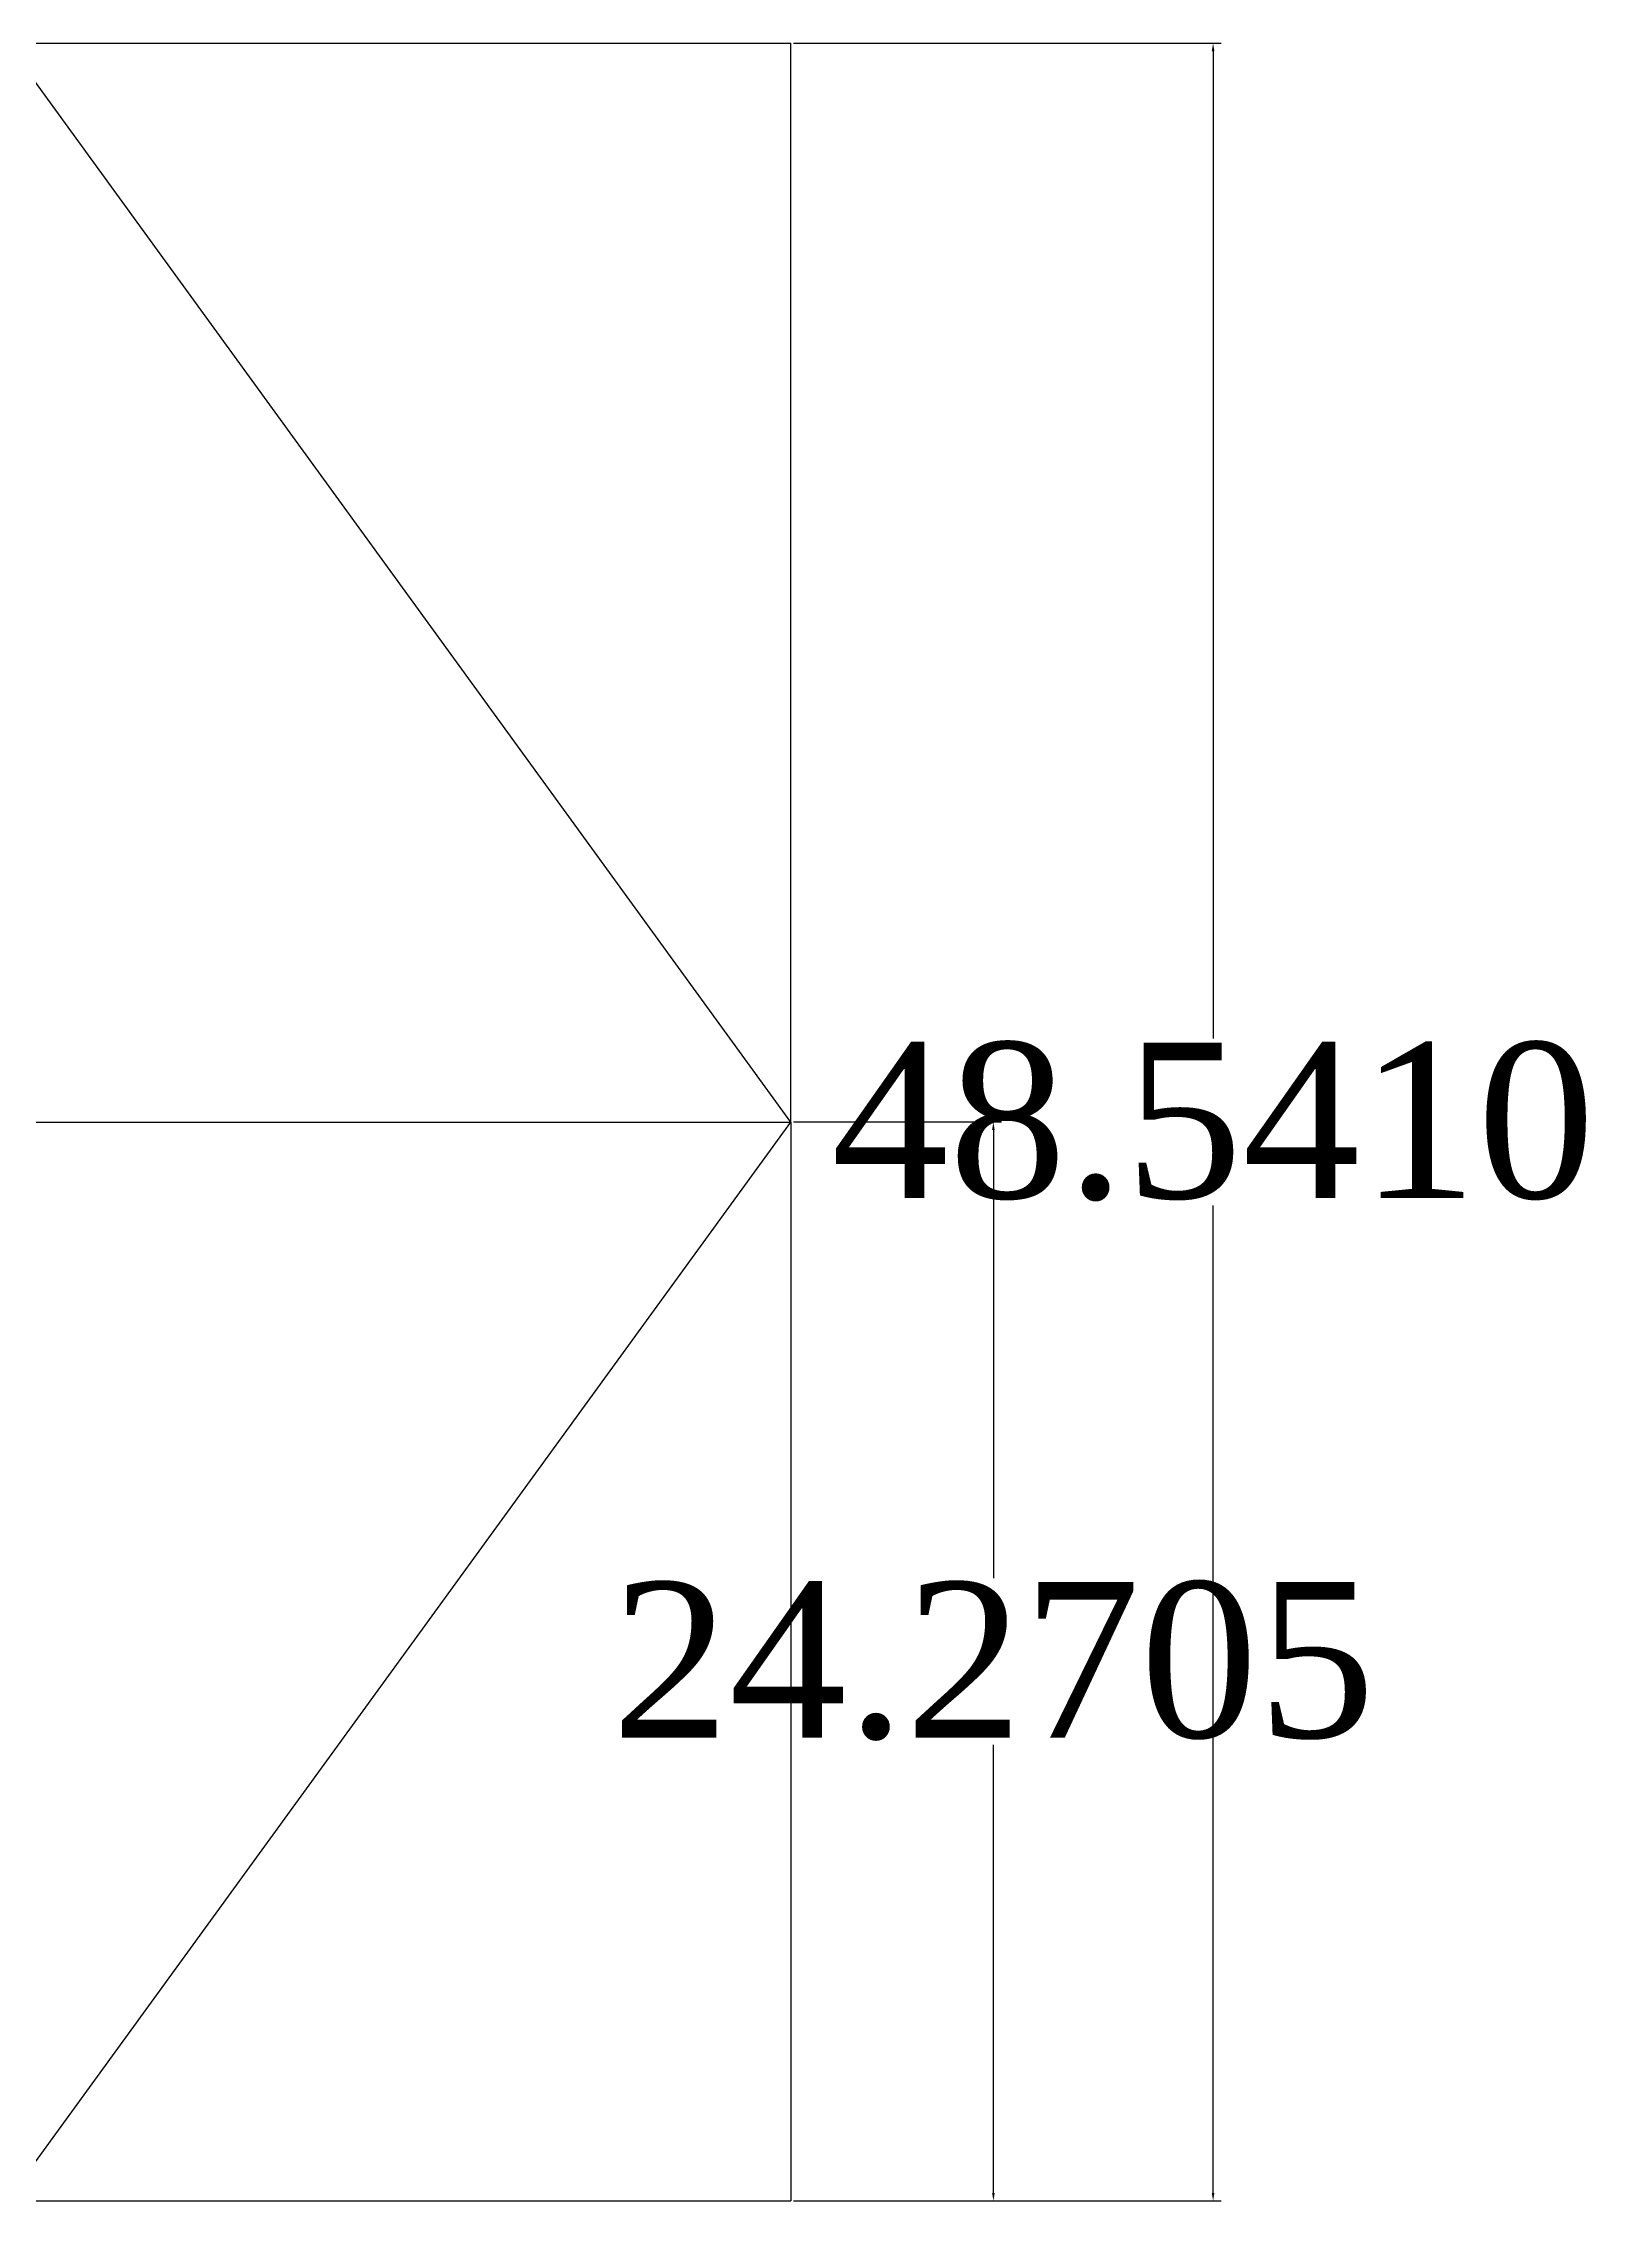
# Paper-space layout 'Layout6' of a CAD drawing. Header units: millimetres. Extents: x 21 to 217, y 44 to 169.
# Drawn here: x 83.96 to 118.9, y 51.36 to 99.9 of the extents above; entities that cross this region are included whole.
import ezdxf

# ---------------------------------------------------------------- set-up
doc = ezdxf.new("R2010")
doc.units = ezdxf.units.MM
doc.styles.get("Standard").update_dxf_attribs({"font": 'times.ttf', "height": 3.5})
doc.dimstyles.get("Standard").update_dxf_attribs({"dimtxt": 0.18, "dimasz": 0.18, "dimexe": 0.18, "dimexo": 0.0625, "dimgap": 0.09, "dimtad": 0, "dimtih": 1, "dimtoh": 1, "dimdec": 4, "dimzin": 0, "dimdsep": 46, "dimtxsty": 'Standard', "dimcen": 0.09, "dimadec": 0, "dimazin": 0, "dimtfac": 1, "dimtdec": 4, "dimtofl": 0, "dimtmove": 0, "dimatfit": 3, "dimfxl": 1, "dimtolj": 1, "dimtzin": 0, "dimarcsym": 0})

# ---------------------------------------------------------------- blocks, each defined once
blk = doc.blocks.new('*D31')
at = {"color": 0, "lineweight": -2, "transparency": 16777216}
for p, q in [((100.845, 75.631), (105.525, 75.631)), ((105.345, 75.451), (105.345, 65.371)), ((105.345, 51.54), (105.345, 61.62)), ((100.845, 51.36), (105.525, 51.36))]:
    blk.add_line(p, q, dxfattribs=at)
at = {"color": 0, "transparency": 16777216}
for points in [[(105.315, 75.451), (105.375, 75.451), (105.345, 75.631)], [(105.315, 51.54), (105.375, 51.54), (105.345, 51.36)]]:
    blk.add_solid(points, dxfattribs=at)
at = {"layer": 'Defpoints', "color": 0, "transparency": 16777216}
for p in [(100.783, 75.631), (100.783, 51.36), (105.345, 51.36)]:
    blk.add_point(p, dxfattribs=at)
at = {"color": 0, "transparency": 16777216, "insert": (105.345, 63.496), "char_height": 3.5, "attachment_point": 5}
blk.add_mtext('\\A1;24.2705', dxfattribs=at)
blk = doc.blocks.new('*D32')
at = {"color": 0, "lineweight": -2, "transparency": 16777216}
for p, q in [((100.845, 99.901), (110.469, 99.901)), ((110.289, 99.721), (110.289, 77.506)), ((110.289, 51.54), (110.289, 73.756)), ((100.845, 51.36), (110.469, 51.36))]:
    blk.add_line(p, q, dxfattribs=at)
at = {"color": 0, "transparency": 16777216}
for points in [[(110.259, 99.721), (110.319, 99.721), (110.289, 99.901)], [(110.259, 51.54), (110.319, 51.54), (110.289, 51.36)]]:
    blk.add_solid(points, dxfattribs=at)
at = {"layer": 'Defpoints', "color": 0, "transparency": 16777216}
for p in [(100.783, 99.901), (100.783, 51.36), (110.289, 51.36)]:
    blk.add_point(p, dxfattribs=at)
at = {"color": 0, "transparency": 16777216, "insert": (110.289, 75.631), "char_height": 3.5, "attachment_point": 5}
blk.add_mtext('\\A1;48.5410', dxfattribs=at)

psp = doc.layouts.new('Layout6')

# ---------------------------------------------------------------- linework, layer by layer
for p, q in [((83.14901, 99.90139), (100.78257, 99.90139)), ((100.78257, 75.63088), (100.78257, 99.90139)), ((75.26304, 75.63088), (100.78257, 75.63088)), ((100.78257, 75.63088), (100.78257, 51.36037)), ((83.14901, 51.36037), (100.78257, 51.36037))]:
    psp.add_line(p, q)
psp.add_lwpolyline([(54.61731, 90.63088), (54.61731, 60.63088), (83.14901, 51.36037), (100.78257, 75.63088), (83.14901, 99.90139)], close=True)

# ---------------------------------------------------------------- dimensions: what is measured, and where the dimension line sits
for base, p1, picture, middle in [((110.28885, 51.36037), (100.78257, 99.90139), '*D32', (110.28885, 75.63088)), ((105.34504, 51.36037), (100.78257, 75.63088), '*D31', (105.34504, 63.49563))]:
    dim = psp.add_linear_dim(base=base, p1=p1, p2=(100.78257, 51.36037), angle=90, dimstyle='Standard')
    dim.commit()
    dim.dimension.update_dxf_attribs({"geometry": picture, "text_midpoint": middle})

doc.saveas('drawing.dxf')
